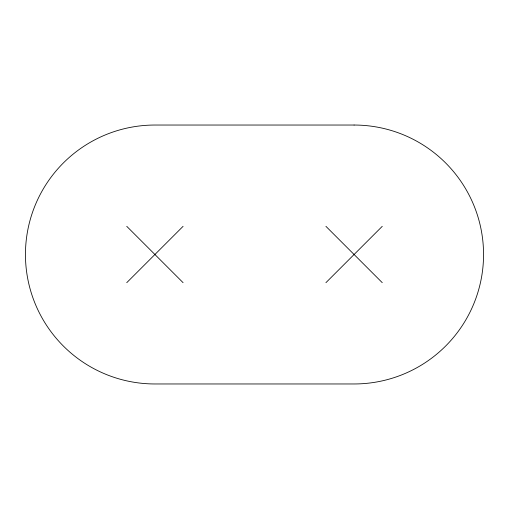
<?xml version="1.0" encoding="UTF-8"?>
<svg xmlns="http://www.w3.org/2000/svg" width="509" height="509" viewBox="0 0 509 509"><rect width="100%" height="100%" fill="white"/><g stroke="black" fill="none" stroke-linecap="round" stroke-linejoin="round"><path stroke-width="0.76" d="M126.747 282.667L183.081 226.333M325.919 282.667L382.253 226.333M325.919 226.333L382.253 282.667M126.747 226.333L183.081 282.667M354.086 125.036L154.914 125.036A129.464 129.464 0 0 0 25.45 254.5A129.464 129.464 0 0 0 154.914 383.964L354.086 383.964A129.464 129.464 0 0 0 483.55 254.5A129.464 129.464 0 0 0 354.086 125.036"/></g></svg>
